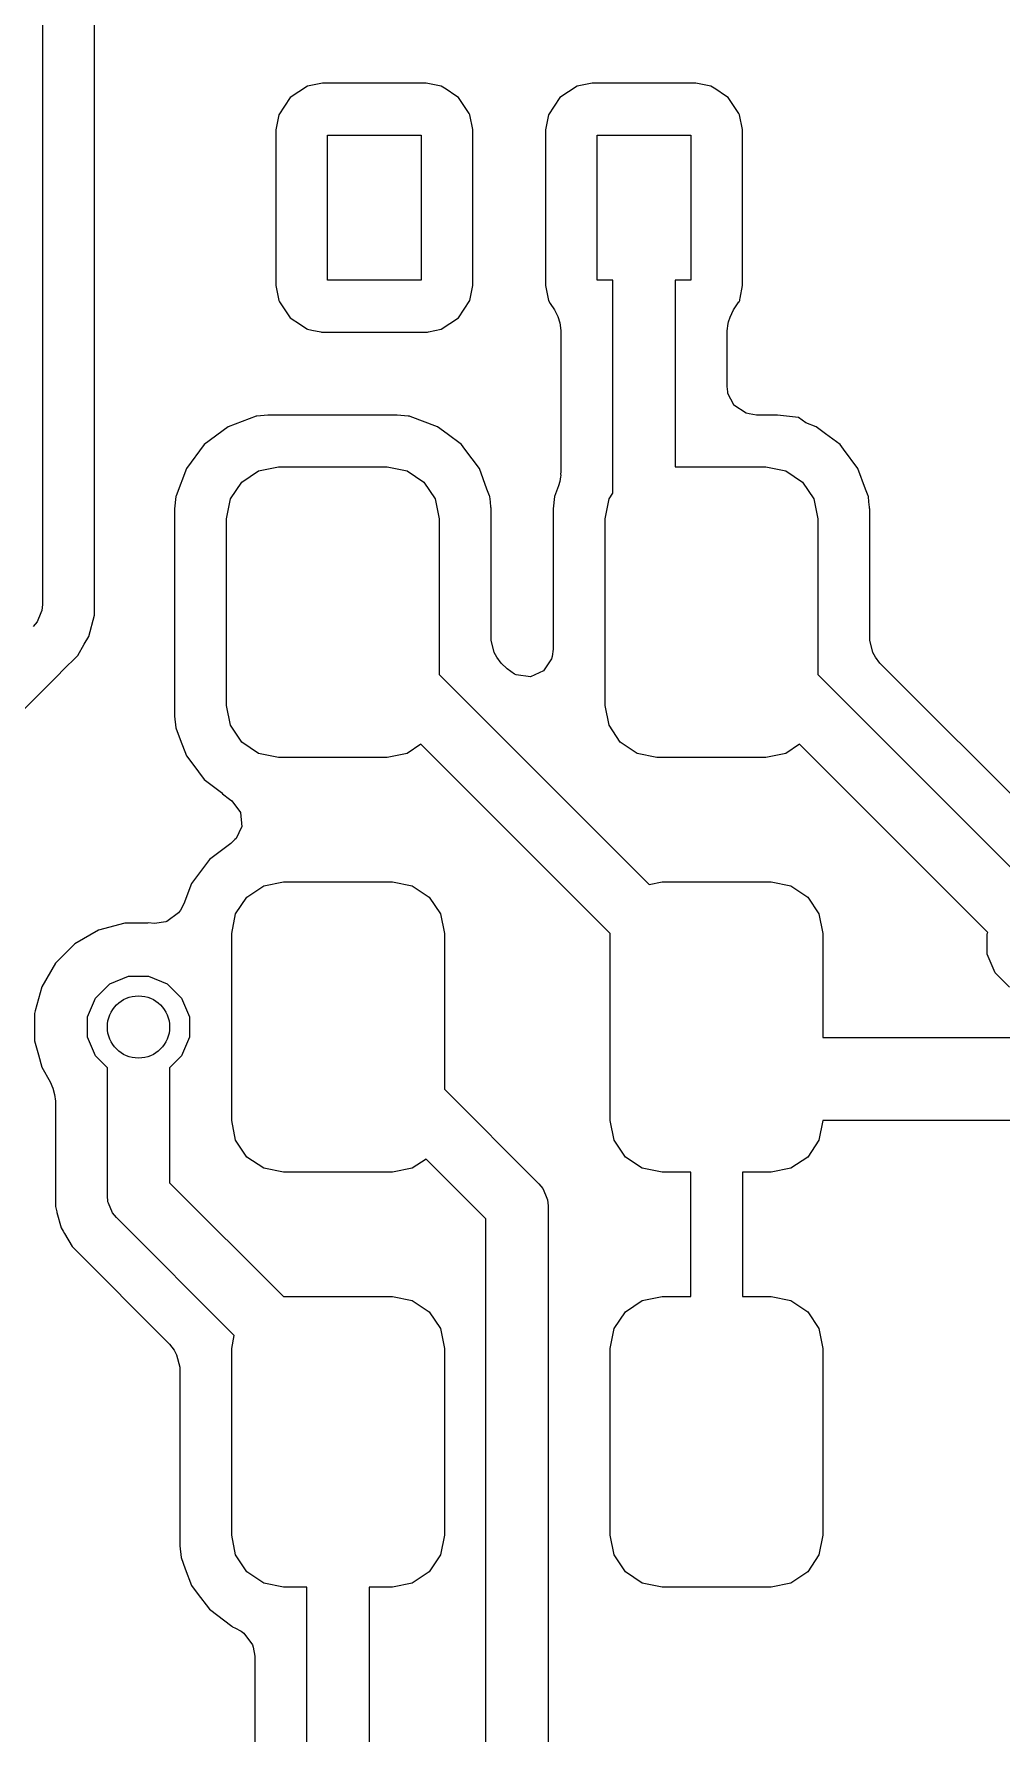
# Model space of a CAD drawing. Header units: inches. Extents: x 0.01 to 5.35, y 0.01 to 3.37.
# Drawn here: x 1.0786 to 1.2621, y 1.8473 to 2.1698 of the extents above; entities that cross this region are included whole.
import ezdxf

# ---------------------------------------------------------------- set-up
doc = ezdxf.new("R2010")
doc.units = ezdxf.units.IN
doc.header["$MEASUREMENT"] = 0
doc.layers.add('BLACK', color=250, linetype='CONTINUOUS')

msp = doc.modelspace()

# ---------------------------------------------------------------- linework, layer by layer
at = {"layer": 'BLACK', "linetype": 'CONTINUOUS'}
for p, q in [((1.08016, 2.21314), (1.08016, 2.06155)), ((1.09002, 2.1221), (1.09002, 2.18214)), ((1.12718, 2.15774), (1.125, 2.15448)), ((1.13044, 2.15992), (1.12718, 2.15774)), ((1.13332, 2.16049), (1.13044, 2.15992)), ((1.13044, 2.15992), (1.13044, 2.15992)), ((1.13044, 2.15992), (1.13044, 2.15992)), ((1.15298, 2.16049), (1.13332, 2.16049)), ((1.13332, 2.16049), (1.13332, 2.16049)), ((1.13332, 2.16049), (1.13332, 2.16049)), ((1.15585, 2.15992), (1.15298, 2.16049)), ((1.15298, 2.16049), (1.15298, 2.16049)), ((1.15298, 2.16049), (1.15298, 2.16049)), ((1.15586, 2.15992), (1.15585, 2.15992)), ((1.15676, 2.15932), (1.15586, 2.15992)), ((1.15586, 2.15992), (1.15586, 2.15992)), ((1.15586, 2.15992), (1.15586, 2.15992)), ((1.15586, 2.15992), (1.15586, 2.15992)), ((1.15863, 2.15806), (1.15676, 2.15932)), ((1.15912, 2.15774), (1.15863, 2.15806)), ((1.16115, 2.1547), (1.15912, 2.15774)), ((1.17836, 2.15774), (1.17618, 2.15448)), ((1.18162, 2.15992), (1.17836, 2.15774)), ((1.18163, 2.15992), (1.18162, 2.15992)), ((1.18162, 2.15992), (1.18162, 2.15992)), ((1.1845, 2.16049), (1.18163, 2.15992)), ((1.20416, 2.16049), (1.1845, 2.16049)), ((1.1845, 2.16049), (1.1845, 2.16049)), ((1.1845, 2.16049), (1.1845, 2.16049)), ((1.20704, 2.15992), (1.20416, 2.16049)), ((1.20416, 2.16049), (1.20416, 2.16049)), ((1.20416, 2.16049), (1.20416, 2.16049)), ((1.20794, 2.15932), (1.20704, 2.15992)), ((1.20704, 2.15992), (1.20704, 2.15992)), ((1.20704, 2.15992), (1.20704, 2.15992)), ((1.20704, 2.15992), (1.20704, 2.15992)), ((1.20704, 2.15992), (1.20704, 2.15992)), ((1.20982, 2.15806), (1.20794, 2.15932)), ((1.2103, 2.15774), (1.20982, 2.15806)), ((1.21233, 2.1547), (1.2103, 2.15774)), ((1.125, 2.15448), (1.12443, 2.1516)), ((1.125, 2.15448), (1.125, 2.15448)), ((1.125, 2.15448), (1.125, 2.15448)), ((1.1613, 2.15448), (1.16115, 2.1547)), ((1.16185, 2.15169), (1.1613, 2.15448)), ((1.1613, 2.15448), (1.1613, 2.15448)), ((1.1613, 2.15448), (1.1613, 2.15448)), ((1.1613, 2.15448), (1.1613, 2.15448)), ((1.17618, 2.15448), (1.17561, 2.1516)), ((1.17618, 2.15448), (1.17618, 2.15448)), ((1.17618, 2.15448), (1.17618, 2.15448)), ((1.21248, 2.15448), (1.21233, 2.1547)), ((1.21303, 2.15169), (1.21248, 2.15448)), ((1.21248, 2.15448), (1.21248, 2.15448)), ((1.21248, 2.15448), (1.21248, 2.15448)), ((1.21248, 2.15448), (1.21248, 2.15448)), ((1.12443, 2.1516), (1.12443, 2.1516)), ((1.12443, 2.1516), (1.12443, 2.1221)), ((1.16187, 2.15161), (1.16185, 2.15169)), ((1.16187, 2.1516), (1.16187, 2.15161)), ((1.16187, 2.1221), (1.16187, 2.1516)), ((1.16187, 2.1516), (1.16187, 2.1516)), ((1.17561, 2.1516), (1.17561, 2.1221)), ((1.21305, 2.15161), (1.21303, 2.15169)), ((1.21305, 2.1221), (1.21305, 2.15161)), ((1.13429, 2.12307), (1.13429, 2.15063)), ((1.13429, 2.15063), (1.15201, 2.15063)), ((1.15201, 2.15063), (1.15201, 2.12307)), ((1.18547, 2.12307), (1.18547, 2.15063)), ((1.18547, 2.15063), (1.20319, 2.15063)), ((1.20319, 2.15063), (1.20319, 2.12307)), ((1.09002, 2.064), (1.09002, 2.1221)), ((1.12443, 2.1221), (1.12443, 2.1221)), ((1.12443, 2.1221), (1.12443, 2.1221)), ((1.12443, 2.1221), (1.125, 2.11922)), ((1.15201, 2.12307), (1.13429, 2.12307)), ((1.1613, 2.11922), (1.16187, 2.1221)), ((1.17561, 2.1221), (1.17618, 2.11922)), ((1.18843, 2.12307), (1.18547, 2.12307)), ((1.18843, 2.08265), (1.18843, 2.12307)), ((1.20319, 2.12307), (1.20024, 2.12307)), ((1.20024, 2.12307), (1.20024, 2.08764)), ((1.21257, 2.11969), (1.21305, 2.1221)), ((1.125, 2.11922), (1.125, 2.11922)), ((1.125, 2.11922), (1.125, 2.11922)), ((1.125, 2.11922), (1.12514, 2.11898)), ((1.12514, 2.11898), (1.12527, 2.11882)), ((1.12527, 2.11882), (1.12718, 2.11596)), ((1.15912, 2.11596), (1.1613, 2.11922)), ((1.17618, 2.11922), (1.17618, 2.11922)), ((1.17618, 2.11922), (1.17618, 2.11922)), ((1.17618, 2.11922), (1.17618, 2.11922)), ((1.17618, 2.11922), (1.17618, 2.11922)), ((1.17618, 2.11922), (1.17618, 2.11922)), ((1.17618, 2.11922), (1.17655, 2.11868)), ((1.21129, 2.11744), (1.21221, 2.11882)), ((1.21221, 2.11882), (1.21236, 2.11901)), ((1.21236, 2.11901), (1.21237, 2.11901)), ((1.21237, 2.11901), (1.21249, 2.11922)), ((1.21249, 2.11922), (1.21255, 2.11945)), ((1.21255, 2.11945), (1.21257, 2.11969)), ((1.21255, 2.11945), (1.21255, 2.11945)), ((1.12718, 2.11596), (1.12718, 2.11596)), ((1.12718, 2.11596), (1.12915, 2.11465)), ((1.15586, 2.11378), (1.15912, 2.11596)), ((1.17655, 2.11868), (1.17734, 2.11749)), ((1.17734, 2.11749), (1.17735, 2.11748)), ((1.17735, 2.11748), (1.17795, 2.11622)), ((1.17795, 2.11622), (1.17834, 2.11498)), ((1.21039, 2.11516), (1.21066, 2.1161)), ((1.21066, 2.1161), (1.21129, 2.11744)), ((1.12915, 2.11465), (1.13034, 2.11385)), ((1.13034, 2.11385), (1.13034, 2.11385)), ((1.13034, 2.11385), (1.13034, 2.11385)), ((1.13034, 2.11385), (1.13044, 2.11378)), ((1.13044, 2.11378), (1.13044, 2.11378)), ((1.13044, 2.11378), (1.13044, 2.11378)), ((1.13044, 2.11378), (1.13044, 2.11378)), ((1.13044, 2.11378), (1.13129, 2.11361)), ((1.13129, 2.11361), (1.13302, 2.11327)), ((1.13302, 2.11327), (1.13313, 2.11324)), ((1.13313, 2.11324), (1.13332, 2.11321)), ((1.13332, 2.11321), (1.15298, 2.11321)), ((1.15298, 2.11321), (1.15323, 2.11321)), ((1.15323, 2.11321), (1.15345, 2.1133)), ((1.15345, 2.1133), (1.15586, 2.11378)), ((1.17834, 2.11498), (1.17856, 2.11352)), ((1.17856, 2.11352), (1.17856, 2.08663)), ((1.2101, 2.11348), (1.2103, 2.11485)), ((1.2101, 2.10734), (1.2101, 2.11348)), ((1.2103, 2.11485), (1.21039, 2.11516)), ((1.2101, 2.10291), (1.2101, 2.10734)), ((1.21021, 2.10187), (1.2101, 2.10291)), ((1.21027, 2.10157), (1.21021, 2.10187)), ((1.21136, 2.09941), (1.21027, 2.10157)), ((1.12071, 2.09725), (1.1154, 2.09527)), ((1.12086, 2.09726), (1.12071, 2.09725)), ((1.12292, 2.09748), (1.12086, 2.09726)), ((1.12298, 2.09749), (1.12292, 2.09748)), ((1.12306, 2.0975), (1.12298, 2.09749)), ((1.14749, 2.0975), (1.12306, 2.0975)), ((1.1475, 2.0975), (1.14749, 2.0975)), ((1.14749, 2.0975), (1.14749, 2.0975)), ((1.14958, 2.09728), (1.1475, 2.0975)), ((1.1475, 2.0975), (1.1475, 2.0975)), ((1.14981, 2.09726), (1.14958, 2.09728)), ((1.14992, 2.09722), (1.14981, 2.09726)), ((1.15515, 2.09527), (1.14992, 2.09722)), ((1.2114, 2.09936), (1.21136, 2.09941)), ((1.21372, 2.09787), (1.2114, 2.09936)), ((1.21431, 2.0977), (1.21372, 2.09787)), ((1.21568, 2.0975), (1.21431, 2.0977)), ((1.21935, 2.0975), (1.21568, 2.0975)), ((1.21946, 2.0975), (1.21935, 2.0975)), ((1.21935, 2.0975), (1.21935, 2.0975)), ((1.21935, 2.0975), (1.21935, 2.0975)), ((1.21965, 2.09747), (1.21946, 2.0975)), ((1.22366, 2.09704), (1.21965, 2.09747)), ((1.22505, 2.09599), (1.22366, 2.09704)), ((1.1154, 2.09527), (1.11086, 2.09187)), ((1.1154, 2.09527), (1.1154, 2.09527)), ((1.1154, 2.09527), (1.1154, 2.09527)), ((1.15695, 2.09392), (1.15515, 2.09527)), ((1.15515, 2.09527), (1.15515, 2.09527)), ((1.15515, 2.09527), (1.15515, 2.09527)), ((1.15515, 2.09527), (1.15515, 2.09527)), ((1.15969, 2.09187), (1.15695, 2.09392)), ((1.227, 2.09527), (1.22505, 2.09599)), ((1.2288, 2.09392), (1.227, 2.09527)), ((1.227, 2.09527), (1.227, 2.09527)), ((1.227, 2.09527), (1.227, 2.09527)), ((1.227, 2.09527), (1.227, 2.09527)), ((1.23154, 2.09187), (1.2288, 2.09392)), ((1.11086, 2.09187), (1.10747, 2.08734)), ((1.11086, 2.09187), (1.11086, 2.09187)), ((1.16035, 2.09099), (1.15969, 2.09187)), ((1.15969, 2.09187), (1.15969, 2.09187)), ((1.16308, 2.08734), (1.16035, 2.09099)), ((1.2322, 2.09099), (1.23154, 2.09187)), ((1.23154, 2.09187), (1.23154, 2.09187)), ((1.23493, 2.08734), (1.2322, 2.09099)), ((1.10747, 2.08734), (1.10554, 2.08217)), ((1.10747, 2.08734), (1.10747, 2.08734)), ((1.11798, 2.08475), (1.12117, 2.08689)), ((1.12117, 2.08689), (1.12494, 2.08764)), ((1.12494, 2.08764), (1.14561, 2.08764)), ((1.14561, 2.08764), (1.14938, 2.08689)), ((1.14938, 2.08689), (1.15257, 2.08475)), ((1.16453, 2.08345), (1.16308, 2.08734)), ((1.16308, 2.08734), (1.16308, 2.08734)), ((1.16308, 2.08734), (1.16308, 2.08734)), ((1.16308, 2.08734), (1.16308, 2.08734)), ((1.17856, 2.08663), (1.17848, 2.08633)), ((1.20024, 2.08764), (1.21746, 2.08764)), ((1.21746, 2.08764), (1.22123, 2.08689)), ((1.22123, 2.08689), (1.22442, 2.08475)), ((1.23638, 2.08345), (1.23493, 2.08734)), ((1.23493, 2.08734), (1.23493, 2.08734)), ((1.23493, 2.08734), (1.23493, 2.08734)), ((1.23493, 2.08734), (1.23493, 2.08734)), ((1.11585, 2.08156), (1.11798, 2.08475)), ((1.15257, 2.08475), (1.1547, 2.08156)), ((1.16501, 2.08217), (1.16453, 2.08345)), ((1.1781, 2.08407), (1.17734, 2.08203)), ((1.17833, 2.08491), (1.1781, 2.08407)), ((1.17849, 2.08576), (1.17833, 2.08491)), ((1.17848, 2.08633), (1.17853, 2.08602)), ((1.17853, 2.08602), (1.17849, 2.08576)), ((1.22442, 2.08475), (1.22655, 2.08156)), ((1.23686, 2.08217), (1.23638, 2.08345)), ((1.10549, 2.08203), (1.10524, 2.07971)), ((1.10554, 2.08217), (1.10549, 2.08203)), ((1.1151, 2.0778), (1.11585, 2.08156)), ((1.1547, 2.08156), (1.15545, 2.0778)), ((1.16506, 2.08203), (1.16501, 2.08217)), ((1.16517, 2.08105), (1.16506, 2.08203)), ((1.16506, 2.08203), (1.16506, 2.08203)), ((1.16506, 2.08203), (1.16506, 2.08203)), ((1.16528, 2.08), (1.16517, 2.08105)), ((1.17734, 2.08203), (1.17709, 2.07971)), ((1.17734, 2.08203), (1.17734, 2.08203)), ((1.18695, 2.0778), (1.1877, 2.08156)), ((1.1877, 2.08156), (1.18843, 2.08265)), ((1.22655, 2.08156), (1.2273, 2.0778)), ((1.23691, 2.08203), (1.23686, 2.08217)), ((1.23702, 2.08105), (1.23691, 2.08203)), ((1.23691, 2.08203), (1.23691, 2.08203)), ((1.23691, 2.08203), (1.23691, 2.08203)), ((1.23713, 2.08), (1.23702, 2.08105)), ((1.10524, 2.07971), (1.10524, 2.0797)), ((1.10524, 2.0797), (1.10524, 2.07968)), ((1.10524, 2.07968), (1.10524, 2.04048)), ((1.1151, 2.04236), (1.1151, 2.0778)), ((1.15545, 2.0778), (1.15545, 2.04825)), ((1.1653, 2.07982), (1.16528, 2.08)), ((1.16531, 2.07976), (1.1653, 2.07982)), ((1.16531, 2.07968), (1.16531, 2.07976)), ((1.16531, 2.05477), (1.16531, 2.07968)), ((1.17709, 2.07971), (1.17709, 2.0797)), ((1.17709, 2.0797), (1.17709, 2.07968)), ((1.17709, 2.07968), (1.17709, 2.05305)), ((1.18695, 2.04236), (1.18695, 2.0778)), ((1.2273, 2.0778), (1.2273, 2.04825)), ((1.23715, 2.07982), (1.23713, 2.08)), ((1.23716, 2.07976), (1.23715, 2.07982)), ((1.23717, 2.07968), (1.23716, 2.07976)), ((1.23717, 2.06699), (1.23717, 2.07968)), ((1.09002, 2.06393), (1.09002, 2.064)), ((1.09002, 2.064), (1.09002, 2.064)), ((1.23717, 2.05477), (1.23717, 2.06699)), ((1.08016, 2.06155), (1.08004, 2.0604)), ((1.09002, 2.06363), (1.09002, 2.06393)), ((1.09002, 2.05948), (1.09002, 2.06363)), ((1.07916, 2.05827), (1.07843, 2.05738)), ((1.07987, 2.05998), (1.07916, 2.05827)), ((1.08004, 2.0604), (1.07987, 2.05998)), ((1.08895, 2.05547), (1.09002, 2.05948)), ((1.08809, 2.05399), (1.08895, 2.05547)), ((1.16591, 2.05243), (1.16531, 2.05477)), ((1.23776, 2.05243), (1.23717, 2.05477)), ((1.08393, 2.04894), (1.08687, 2.05187)), ((1.08687, 2.05187), (1.08809, 2.05399)), ((1.16641, 2.05152), (1.16591, 2.05243)), ((1.16724, 2.05041), (1.16641, 2.05152)), ((1.17676, 2.05125), (1.17528, 2.04894)), ((1.17689, 2.05168), (1.17676, 2.05125)), ((1.17709, 2.05305), (1.17689, 2.05168)), ((1.23826, 2.05152), (1.23776, 2.05243)), ((1.23909, 2.05041), (1.23826, 2.05152)), ((0.9067, 1.8717), (1.08325, 2.04825)), ((1.08325, 2.04825), (1.08393, 2.04894)), ((1.08325, 2.04825), (1.08325, 2.04825)), ((1.08393, 2.04894), (1.08393, 2.04894)), ((1.15545, 2.04825), (1.1953, 2.00841)), ((1.16835, 2.0493), (1.16724, 2.05041)), ((1.16978, 2.04831), (1.16835, 2.0493)), ((1.17005, 2.04819), (1.16978, 2.04831)), ((1.17277, 2.0478), (1.17005, 2.04819)), ((1.17528, 2.04894), (1.17277, 2.0478)), ((1.2273, 2.04825), (1.26882, 2.00674)), ((1.27169, 2.01781), (1.23909, 2.05041)), ((1.11585, 2.0386), (1.1151, 2.04236)), ((1.1877, 2.0386), (1.18695, 2.04236)), ((1.10524, 2.04048), (1.10524, 2.0404)), ((1.10524, 2.0404), (1.10525, 2.04034)), ((1.10525, 2.04034), (1.10549, 2.03813)), ((1.11798, 2.0354), (1.11585, 2.0386)), ((1.18983, 2.0354), (1.1877, 2.0386)), ((1.10549, 2.03813), (1.10633, 2.03589)), ((1.10633, 2.03589), (1.10747, 2.03282)), ((1.12117, 2.03327), (1.11798, 2.0354)), ((1.15199, 2.03501), (1.14938, 2.03327)), ((1.18794, 1.99907), (1.15199, 2.03501)), ((1.19302, 2.03327), (1.18983, 2.0354)), ((1.22384, 2.03501), (1.22123, 2.03327)), ((1.25959, 1.99927), (1.22384, 2.03501)), ((1.10747, 2.03282), (1.10747, 2.03282)), ((1.10747, 2.03282), (1.10868, 2.0312)), ((1.12494, 2.03252), (1.12117, 2.03327)), ((1.14561, 2.03252), (1.12494, 2.03252)), ((1.14938, 2.03327), (1.14561, 2.03252)), ((1.19679, 2.03252), (1.19302, 2.03327)), ((1.21746, 2.03252), (1.19679, 2.03252)), ((1.22123, 2.03327), (1.21746, 2.03252)), ((1.10868, 2.0312), (1.11086, 2.02829)), ((1.11086, 2.02829), (1.11086, 2.02829)), ((1.11086, 2.02829), (1.11086, 2.02829)), ((1.11086, 2.02829), (1.11416, 2.02582)), ((1.11416, 2.02582), (1.11433, 2.02559)), ((1.11433, 2.02559), (1.11564, 2.02461)), ((1.11564, 2.02461), (1.11564, 2.02461)), ((1.11564, 2.02461), (1.11613, 2.02424)), ((1.11613, 2.02424), (1.11778, 2.02204)), ((1.11797, 2.01925), (1.1169, 2.01713)), ((1.11778, 2.02204), (1.11798, 2.0193)), ((1.11798, 2.0193), (1.11797, 2.01925)), ((1.11797, 2.01925), (1.11797, 2.01925)), ((1.11594, 2.01619), (1.11185, 2.01313)), ((1.1167, 2.0169), (1.11594, 2.01619)), ((1.1169, 2.01713), (1.1167, 2.0169)), ((1.11185, 2.01313), (1.10845, 2.0086)), ((1.10845, 2.0086), (1.10701, 2.00472)), ((1.10845, 2.0086), (1.10845, 2.0086)), ((1.11683, 2.00282), (1.11897, 2.00601)), ((1.11897, 2.00601), (1.12216, 2.00815)), ((1.12216, 2.00815), (1.12593, 2.0089)), ((1.12593, 2.0089), (1.14659, 2.0089)), ((1.14659, 2.0089), (1.15036, 2.00815)), ((1.15036, 2.00815), (1.15355, 2.00601)), ((1.15355, 2.00601), (1.15569, 2.00282)), ((1.1953, 2.00841), (1.19778, 2.0089)), ((1.19778, 2.0089), (1.21844, 2.0089)), ((1.21844, 2.0089), (1.22221, 2.00815)), ((1.22221, 2.00815), (1.2254, 2.00601)), ((1.2254, 2.00601), (1.22754, 2.00282)), ((1.10597, 2.00301), (1.10377, 2.00136)), ((1.10634, 2.00351), (1.10597, 2.00301)), ((1.10701, 2.00472), (1.10634, 2.00351)), ((1.11608, 1.99906), (1.11683, 2.00282)), ((1.15569, 2.00282), (1.15644, 1.99906)), ((1.22754, 2.00282), (1.22829, 1.99906)), ((1.09078, 1.9997), (1.08629, 1.99711)), ((1.09579, 2.00104), (1.09078, 1.9997)), ((1.09078, 1.9997), (1.09078, 1.9997)), ((1.09962, 2.00104), (1.09579, 2.00104)), ((1.10011, 2.00107), (1.09962, 2.00104)), ((1.10025, 2.00112), (1.10011, 2.00107)), ((1.10142, 2.00101), (1.10025, 2.00112)), ((1.10359, 2.0013), (1.10142, 2.00101)), ((1.10377, 2.00136), (1.10359, 2.0013)), ((1.10377, 2.00136), (1.10377, 2.00136)), ((1.08629, 1.99711), (1.08262, 1.99344)), ((1.08629, 1.99711), (1.08629, 1.99711)), ((1.08629, 1.99711), (1.08629, 1.99711)), ((1.11608, 1.96362), (1.11608, 1.99906)), ((1.15644, 1.99906), (1.15644, 1.96951)), ((1.18793, 1.99906), (1.18794, 1.99907)), ((1.18793, 1.96362), (1.18793, 1.99906)), ((1.22829, 1.99906), (1.22829, 1.97937)), ((1.25948, 1.99901), (1.25959, 1.99927)), ((1.25948, 1.99517), (1.25948, 1.99901)), ((1.08262, 1.99344), (1.08002, 1.98894)), ((1.08262, 1.99344), (1.08262, 1.99344)), ((1.08262, 1.99344), (1.08262, 1.99344)), ((1.26095, 1.99162), (1.25948, 1.99517)), ((1.09292, 1.98952), (1.09647, 1.99099)), ((1.09647, 1.99099), (1.10031, 1.99099)), ((1.10031, 1.99099), (1.10385, 1.98952)), ((1.26367, 1.9889), (1.26095, 1.99162)), ((1.08002, 1.98894), (1.0788, 1.98438)), ((1.08002, 1.98894), (1.08002, 1.98894)), ((1.08002, 1.98894), (1.08002, 1.98894)), ((1.08002, 1.98894), (1.08002, 1.98894)), ((1.08873, 1.98326), (1.0902, 1.98681)), ((1.0902, 1.98681), (1.09292, 1.98952)), ((1.10385, 1.98952), (1.10657, 1.98681)), ((1.10657, 1.98681), (1.10804, 1.98326)), ((1.0788, 1.98438), (1.07868, 1.98393)), ((1.07868, 1.98393), (1.07868, 1.98393)), ((1.07868, 1.98393), (1.07868, 1.97874)), ((1.0788, 1.98438), (1.0788, 1.98438)), ((1.08873, 1.97942), (1.08873, 1.98326)), ((1.10804, 1.98326), (1.10804, 1.97942)), ((1.07868, 1.97874), (1.07941, 1.97603)), ((1.0902, 1.97587), (1.08873, 1.97942)), ((1.10804, 1.97942), (1.10657, 1.97587)), ((1.22829, 1.97937), (1.30808, 1.97937)), ((1.07941, 1.97603), (1.08002, 1.97373)), ((1.08002, 1.97373), (1.08002, 1.97373)), ((1.08002, 1.97373), (1.08164, 1.97093)), ((1.09248, 1.97359), (1.0902, 1.97587)), ((1.10657, 1.97587), (1.10429, 1.97359)), ((1.08164, 1.97093), (1.08213, 1.96975)), ((1.09248, 1.94933), (1.09248, 1.97359)), ((1.10429, 1.97359), (1.10429, 1.95178)), ((1.08213, 1.96975), (1.08245, 1.96855)), ((1.08245, 1.96855), (1.08262, 1.96729)), ((1.08262, 1.96729), (1.08262, 1.94725)), ((1.15644, 1.96951), (1.17439, 1.95156)), ((1.11683, 1.95986), (1.11608, 1.96362)), ((1.18868, 1.95986), (1.18793, 1.96362)), ((1.22829, 1.96362), (1.22754, 1.95986)), ((1.31135, 1.96362), (1.22829, 1.96362)), ((1.11897, 1.95666), (1.11683, 1.95986)), ((1.19082, 1.95666), (1.18868, 1.95986)), ((1.22754, 1.95986), (1.2254, 1.95666)), ((1.12216, 1.95453), (1.11897, 1.95666)), ((1.12593, 1.95378), (1.12216, 1.95453)), ((1.15036, 1.95453), (1.14659, 1.95378)), ((1.15297, 1.95627), (1.15036, 1.95453)), ((1.16431, 1.94494), (1.15297, 1.95627)), ((1.19401, 1.95453), (1.19082, 1.95666)), ((1.19778, 1.95378), (1.19401, 1.95453)), ((1.22221, 1.95453), (1.21844, 1.95378)), ((1.2254, 1.95666), (1.22221, 1.95453)), ((1.10429, 1.95178), (1.12591, 1.93016)), ((1.14659, 1.95378), (1.12593, 1.95378)), ((1.17439, 1.95156), (1.17513, 1.95066)), ((1.20319, 1.95378), (1.19778, 1.95378)), ((1.20319, 1.93016), (1.20319, 1.95378)), ((1.21844, 1.95378), (1.21303, 1.95378)), ((1.21303, 1.95378), (1.21303, 1.93016)), ((1.09259, 1.94818), (1.09248, 1.94933)), ((1.09272, 1.94788), (1.09259, 1.94818)), ((1.09348, 1.94605), (1.09272, 1.94788)), ((1.17513, 1.95066), (1.17562, 1.94948)), ((1.17562, 1.94948), (1.17601, 1.94853)), ((1.17601, 1.94853), (1.17612, 1.94738)), ((1.08262, 1.94725), (1.08289, 1.94624)), ((1.08289, 1.94624), (1.08291, 1.94615)), ((1.08291, 1.94615), (1.08369, 1.94324)), ((1.09421, 1.94515), (1.09348, 1.94605)), ((1.11657, 1.92279), (1.09421, 1.94515)), ((1.16431, 1.83439), (1.16431, 1.94494)), ((1.17612, 1.94738), (1.17612, 1.83684)), ((1.08369, 1.94324), (1.08408, 1.94257)), ((1.08408, 1.94257), (1.08432, 1.94217)), ((1.08432, 1.94217), (1.08432, 1.94215)), ((1.08432, 1.94215), (1.08577, 1.93965)), ((1.08577, 1.93965), (1.08577, 1.93965)), ((1.08577, 1.93965), (1.10429, 1.92112)), ((1.12591, 1.93016), (1.12593, 1.93016)), ((1.12593, 1.93016), (1.14659, 1.93016)), ((1.14659, 1.93016), (1.15036, 1.92941)), ((1.15036, 1.92941), (1.15355, 1.92727)), ((1.19082, 1.92727), (1.19401, 1.92941)), ((1.19401, 1.92941), (1.19778, 1.93016)), ((1.19778, 1.93016), (1.20319, 1.93016)), ((1.21303, 1.93016), (1.21844, 1.93016)), ((1.21844, 1.93016), (1.22221, 1.92941)), ((1.22221, 1.92941), (1.2254, 1.92727)), ((1.15355, 1.92727), (1.15569, 1.92408)), ((1.18868, 1.92408), (1.19082, 1.92727)), ((1.2254, 1.92727), (1.22754, 1.92408)), ((1.11608, 1.92031), (1.11657, 1.92279)), ((1.15569, 1.92408), (1.15644, 1.92031)), ((1.18793, 1.92031), (1.18868, 1.92408)), ((1.22754, 1.92408), (1.22829, 1.92031)), ((1.10429, 1.92112), (1.10513, 1.92001)), ((1.10513, 1.92001), (1.10562, 1.9191)), ((1.10562, 1.9191), (1.10622, 1.91676)), ((1.11608, 1.88488), (1.11608, 1.92031)), ((1.15644, 1.92031), (1.15644, 1.88488)), ((1.18793, 1.88488), (1.18793, 1.92031)), ((1.22829, 1.92031), (1.22829, 1.88488)), ((1.10622, 1.91676), (1.10622, 1.883)), ((1.11683, 1.88112), (1.11608, 1.88488)), ((1.15644, 1.88488), (1.15569, 1.88112)), ((1.18868, 1.88112), (1.18793, 1.88488)), ((1.22829, 1.88488), (1.22754, 1.88112)), ((1.10622, 1.883), (1.10623, 1.88292)), ((1.10623, 1.88292), (1.10624, 1.88286)), ((1.10624, 1.88286), (1.10647, 1.88065)), ((1.10647, 1.88065), (1.10727, 1.8785)), ((1.11897, 1.87792), (1.11683, 1.88112)), ((1.15569, 1.88112), (1.15355, 1.87792)), ((1.19082, 1.87792), (1.18868, 1.88112)), ((1.22754, 1.88112), (1.2254, 1.87792)), ((1.10727, 1.8785), (1.10845, 1.87534)), ((1.12216, 1.87579), (1.11897, 1.87792)), ((1.15355, 1.87792), (1.15036, 1.87579)), ((1.19401, 1.87579), (1.19082, 1.87792)), ((1.2254, 1.87792), (1.22221, 1.87579)), ((1.10845, 1.87534), (1.10845, 1.87534)), ((1.10845, 1.87534), (1.10955, 1.87387)), ((1.10955, 1.87387), (1.11185, 1.87081)), ((1.12593, 1.87504), (1.12216, 1.87579)), ((1.13035, 1.87504), (1.12593, 1.87504)), ((1.13035, 1.83665), (1.13035, 1.87504)), ((1.14659, 1.87504), (1.14217, 1.87504)), ((1.14217, 1.87504), (1.14217, 1.8391)), ((1.15036, 1.87579), (1.14659, 1.87504)), ((1.19778, 1.87504), (1.19401, 1.87579)), ((1.21844, 1.87504), (1.19778, 1.87504)), ((1.22221, 1.87579), (1.21844, 1.87504)), ((1.11185, 1.87081), (1.11185, 1.87081)), ((1.11185, 1.87081), (1.11185, 1.87081)), ((1.11185, 1.87081), (1.11611, 1.86762)), ((1.11611, 1.86762), (1.11624, 1.8675)), ((1.11624, 1.8675), (1.11638, 1.86741)), ((1.11638, 1.86741), (1.11666, 1.86731)), ((1.11666, 1.86731), (1.11788, 1.86664)), ((1.11788, 1.86664), (1.11837, 1.86627)), ((1.11837, 1.86627), (1.12002, 1.86407)), ((1.12002, 1.86407), (1.12018, 1.86363)), ((1.12018, 1.86363), (1.12049, 1.86192)), ((1.12049, 1.86192), (1.12049, 1.83873))]:
    msp.add_line(p, q, dxfattribs=at)
at = {"layer": 'BLACK'}
msp.add_circle((1.09839, 1.98134), 0.00591, dxfattribs=at)
at = {"layer": 'WHITE'}
msp.add_circle((1.09839, 1.98134), 0.00591, dxfattribs=at)

doc.saveas('drawing.dxf')
